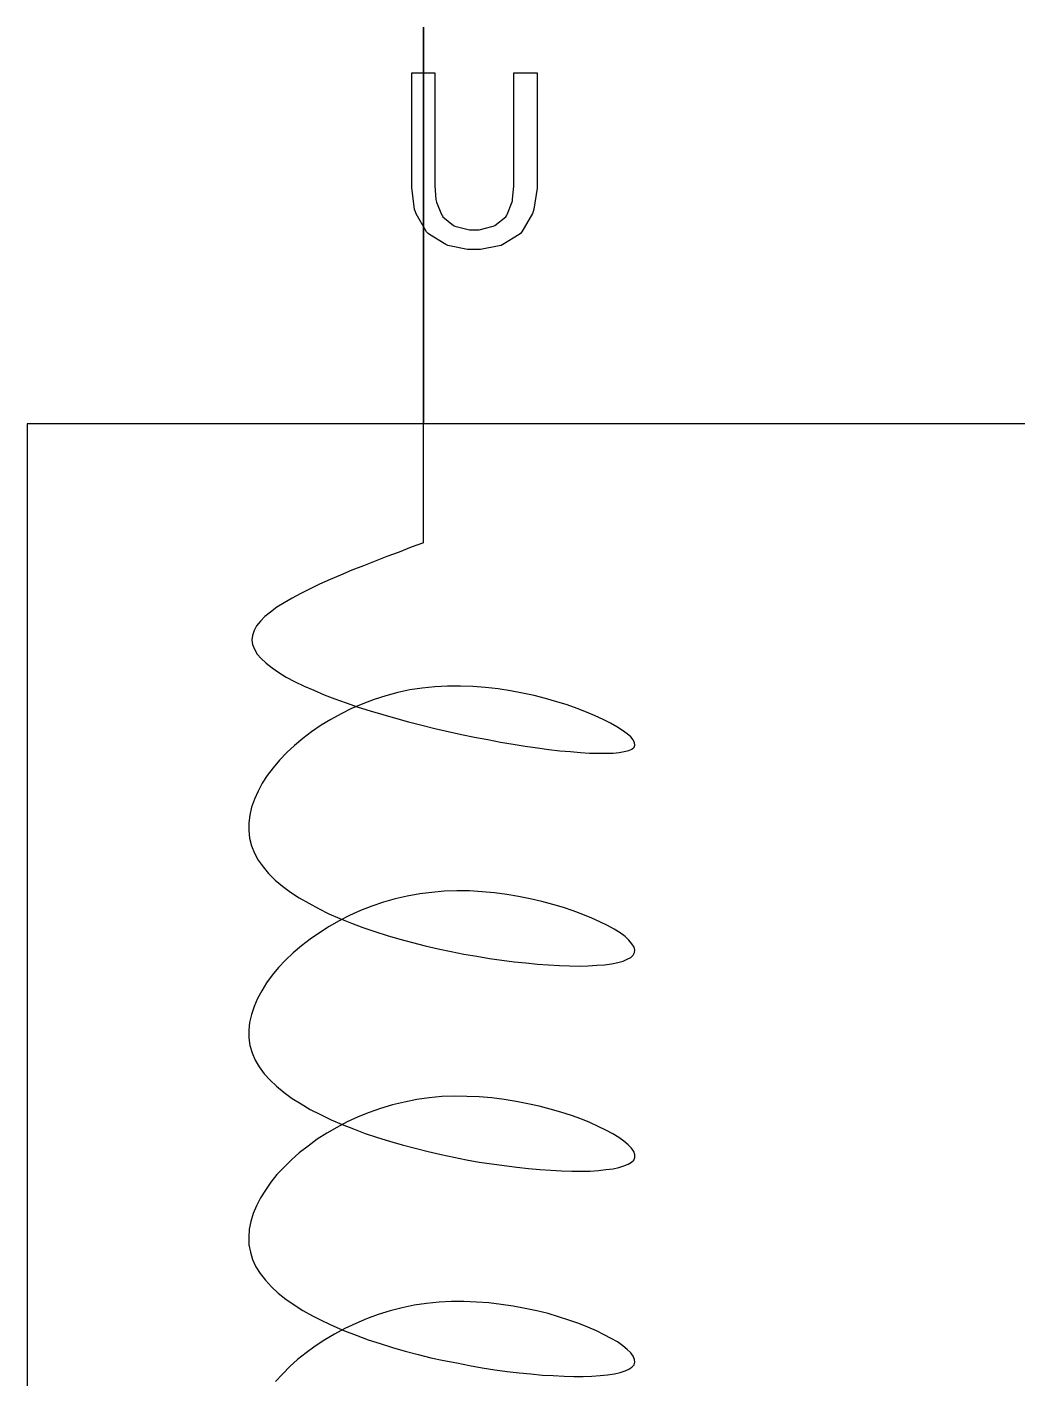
# Model space of a CAD drawing. Header units: millimetres. Extents: x 1974 to 2099, y 1386 to 1555.
# Drawn here: x 2077.5761 to 2077.9191, y 1475.5497 to 1476.0176 of the extents above; entities that cross this region are included whole.
import ezdxf

# ---------------------------------------------------------------- set-up
doc = ezdxf.new("R2010")
doc.units = ezdxf.units.MM
doc.layers.add('TEXTO', color=4, linetype='Continuous')

msp = doc.modelspace()

# ---------------------------------------------------------------- linework, layer by layer
at = {"layer": 'TEXTO', "color": 0}
for p, q in [((2077.71333, 1476.01764), (2077.71333, 1475.88035)), ((2077.71333, 1475.83912), (2077.71333, 1476.01764)), ((2077.70925, 1475.96447), (2077.70925, 1476.00182)), ((2077.70925, 1476.00182), (2077.71721, 1476.00182)), ((2077.71721, 1476.00182), (2077.71721, 1475.96447)), ((2077.74459, 1475.96427), (2077.74459, 1476.00182)), ((2077.74459, 1476.00182), (2077.75262, 1476.00182)), ((2077.75262, 1476.00182), (2077.75262, 1475.96447)), ((2077.70925, 1475.96206), (2077.70925, 1475.96447)), ((2077.71721, 1475.96447), (2077.71721, 1475.96273)), ((2077.71721, 1475.96273), (2077.71763, 1475.95796)), ((2077.74417, 1475.95796), (2077.74459, 1475.96273)), ((2077.74459, 1475.96273), (2077.74459, 1475.96427)), ((2077.75262, 1475.96447), (2077.75262, 1475.96186)), ((2077.71024, 1475.95448), (2077.70925, 1475.96206)), ((2077.75262, 1475.96186), (2077.75149, 1475.95459)), ((2077.71052, 1475.95371), (2077.71024, 1475.95448)), ((2077.71073, 1475.95302), (2077.71052, 1475.95371)), ((2077.71763, 1475.95796), (2077.7177, 1475.95749)), ((2077.7177, 1475.95749), (2077.71784, 1475.95699)), ((2077.71784, 1475.95699), (2077.71953, 1475.95275)), ((2077.74227, 1475.95275), (2077.74396, 1475.95709)), ((2077.74396, 1475.95709), (2077.7441, 1475.95749)), ((2077.7441, 1475.95749), (2077.74417, 1475.95796)), ((2077.75128, 1475.95379), (2077.75107, 1475.95311)), ((2077.75149, 1475.95459), (2077.75128, 1475.95379)), ((2077.71439, 1475.94681), (2077.71073, 1475.95302)), ((2077.71953, 1475.95275), (2077.71988, 1475.95235)), ((2077.71988, 1475.95235), (2077.72002, 1475.95195)), ((2077.72002, 1475.95195), (2077.72375, 1475.94895)), ((2077.72375, 1475.94895), (2077.72418, 1475.94874)), ((2077.72418, 1475.94874), (2077.7246, 1475.94857)), ((2077.73699, 1475.94857), (2077.73748, 1475.94874)), ((2077.73748, 1475.94874), (2077.73797, 1475.94895)), ((2077.73797, 1475.94895), (2077.74178, 1475.95195)), ((2077.74178, 1475.95195), (2077.74206, 1475.95235)), ((2077.74206, 1475.95235), (2077.74227, 1475.95275)), ((2077.75107, 1475.95311), (2077.74741, 1475.94681)), ((2077.71495, 1475.94624), (2077.71439, 1475.94681)), ((2077.71538, 1475.94584), (2077.71495, 1475.94624)), ((2077.72101, 1475.94236), (2077.71538, 1475.94584)), ((2077.7246, 1475.94857), (2077.72924, 1475.9475)), ((2077.72924, 1475.9475), (2077.73093, 1475.9475)), ((2077.73093, 1475.9475), (2077.73255, 1475.9475)), ((2077.73255, 1475.9475), (2077.73699, 1475.94857)), ((2077.74642, 1475.94584), (2077.74079, 1475.94236)), ((2077.74691, 1475.94624), (2077.74642, 1475.94584)), ((2077.74741, 1475.94681), (2077.74691, 1475.94624)), ((2077.72171, 1475.94207), (2077.72101, 1475.94236)), ((2077.72227, 1475.94187), (2077.72171, 1475.94207)), ((2077.72854, 1475.9407), (2077.72227, 1475.94187)), ((2077.73093, 1475.9407), (2077.72854, 1475.9407)), ((2077.73305, 1475.9407), (2077.73093, 1475.9407)), ((2077.73093, 1475.9407), (2077.73093, 1475.9407)), ((2077.73952, 1475.94187), (2077.73305, 1475.9407)), ((2077.74023, 1475.94207), (2077.73952, 1475.94187)), ((2077.74079, 1475.94236), (2077.74023, 1475.94207)), ((2077.57605, 1475.88035), (2077.57605, 1475.33126)), ((2078.39973, 1475.88035), (2077.57605, 1475.88035)), ((2077.71333, 1475.83912), (2077.71333, 1475.88035)), ((2077.70904, 1475.83758), (2077.70489, 1475.83592)), ((2077.71333, 1475.83912), (2077.70904, 1475.83758)), ((2077.69658, 1475.83282), (2077.6925, 1475.83118)), ((2077.70066, 1475.83438), (2077.69658, 1475.83282)), ((2077.70489, 1475.83592), (2077.70066, 1475.83438)), ((2077.68461, 1475.82797), (2077.68095, 1475.82643)), ((2077.68848, 1475.82961), (2077.68461, 1475.82797)), ((2077.6925, 1475.83118), (2077.68848, 1475.82961)), ((2077.67405, 1475.82323), (2077.67088, 1475.82157)), ((2077.67736, 1475.82477), (2077.67405, 1475.82323)), ((2077.68095, 1475.82643), (2077.67736, 1475.82477)), ((2077.66511, 1475.81836), (2077.66258, 1475.81682)), ((2077.66786, 1475.82002), (2077.66511, 1475.81836)), ((2077.67088, 1475.82157), (2077.66786, 1475.82002)), ((2077.65842, 1475.81362), (2077.65687, 1475.81198)), ((2077.66039, 1475.81516), (2077.65842, 1475.81362)), ((2077.66258, 1475.81682), (2077.66039, 1475.81516)), ((2077.65469, 1475.80877), (2077.65406, 1475.80711)), ((2077.65554, 1475.81041), (2077.65469, 1475.80877)), ((2077.65687, 1475.81198), (2077.65554, 1475.81041)), ((2077.65406, 1475.80711), (2077.65385, 1475.80557)), ((2077.65385, 1475.80557), (2077.65406, 1475.80391)), ((2077.65406, 1475.80391), (2077.65476, 1475.80227)), ((2077.65476, 1475.80227), (2077.65575, 1475.80063)), ((2077.65575, 1475.80063), (2077.65708, 1475.79907)), ((2077.65708, 1475.79907), (2077.65884, 1475.79743)), ((2077.65884, 1475.79743), (2077.66089, 1475.79586)), ((2077.66089, 1475.79586), (2077.66321, 1475.79422)), ((2077.66321, 1475.79422), (2077.66581, 1475.79265)), ((2077.66581, 1475.79265), (2077.6687, 1475.79112)), ((2077.6687, 1475.79112), (2077.67194, 1475.78955)), ((2077.67194, 1475.78955), (2077.67532, 1475.78811)), ((2077.67532, 1475.78811), (2077.67891, 1475.78655)), ((2077.67891, 1475.78655), (2077.68257, 1475.78511)), ((2077.68257, 1475.78511), (2077.68658, 1475.78374)), ((2077.69623, 1475.78491), (2077.69228, 1475.78344)), ((2077.70024, 1475.78615), (2077.69623, 1475.78491)), ((2077.70439, 1475.78732), (2077.70024, 1475.78615)), ((2077.70862, 1475.78821), (2077.70439, 1475.78732)), ((2077.71284, 1475.78888), (2077.70862, 1475.78821)), ((2077.71721, 1475.78925), (2077.71284, 1475.78888)), ((2077.72157, 1475.78955), (2077.71721, 1475.78925)), ((2077.72608, 1475.78955), (2077.72157, 1475.78955)), ((2077.73044, 1475.78935), (2077.72608, 1475.78955)), ((2077.73481, 1475.78908), (2077.73044, 1475.78935)), ((2077.73917, 1475.78858), (2077.73481, 1475.78908)), ((2077.74339, 1475.78791), (2077.73917, 1475.78858)), ((2077.74762, 1475.78714), (2077.74339, 1475.78791)), ((2077.75163, 1475.78625), (2077.74762, 1475.78714)), ((2077.75557, 1475.78528), (2077.75163, 1475.78625)), ((2077.75945, 1475.78411), (2077.75557, 1475.78528)), ((2077.68841, 1475.7818), (2077.68475, 1475.77994)), ((2077.68658, 1475.78374), (2077.69067, 1475.78228)), ((2077.69228, 1475.78344), (2077.68841, 1475.7818)), ((2077.69067, 1475.78228), (2077.69489, 1475.78093)), ((2077.69489, 1475.78093), (2077.69918, 1475.77966)), ((2077.76304, 1475.78304), (2077.75945, 1475.78411)), ((2077.76649, 1475.7818), (2077.76304, 1475.78304)), ((2077.76972, 1475.78054), (2077.76649, 1475.7818)), ((2077.77275, 1475.77927), (2077.76972, 1475.78054)), ((2077.67785, 1475.77597), (2077.67454, 1475.77373)), ((2077.68123, 1475.778), (2077.67785, 1475.77597)), ((2077.68475, 1475.77994), (2077.68123, 1475.778)), ((2077.69918, 1475.77966), (2077.70362, 1475.7784)), ((2077.70362, 1475.7784), (2077.70812, 1475.77714)), ((2077.70812, 1475.77714), (2077.7127, 1475.77597)), ((2077.7127, 1475.77597), (2077.71721, 1475.7749)), ((2077.7755, 1475.778), (2077.77275, 1475.77927)), ((2077.77803, 1475.77676), (2077.7755, 1475.778)), ((2077.78028, 1475.7755), (2077.77803, 1475.77676)), ((2077.67152, 1475.77142), (2077.66863, 1475.76898)), ((2077.67454, 1475.77373), (2077.67152, 1475.77142)), ((2077.71721, 1475.7749), (2077.72185, 1475.77383)), ((2077.72185, 1475.77383), (2077.72643, 1475.77276)), ((2077.72643, 1475.77276), (2077.731, 1475.77189)), ((2077.731, 1475.77189), (2077.73558, 1475.77103)), ((2077.73558, 1475.77103), (2077.73995, 1475.77015)), ((2077.78219, 1475.77423), (2077.78028, 1475.7755)), ((2077.7838, 1475.77306), (2077.78219, 1475.77423)), ((2077.78507, 1475.77199), (2077.7838, 1475.77306)), ((2077.78592, 1475.77093), (2077.78507, 1475.77199)), ((2077.78641, 1475.76996), (2077.78592, 1475.77093)), ((2077.66603, 1475.76655), (2077.66349, 1475.76394)), ((2077.66863, 1475.76898), (2077.66603, 1475.76655)), ((2077.73995, 1475.77015), (2077.74431, 1475.76948)), ((2077.74431, 1475.76948), (2077.74853, 1475.76879)), ((2077.74853, 1475.76879), (2077.75276, 1475.76812)), ((2077.75276, 1475.76812), (2077.7567, 1475.76762)), ((2077.7567, 1475.76762), (2077.7605, 1475.76715)), ((2077.7605, 1475.76715), (2077.76416, 1475.76685)), ((2077.76416, 1475.76685), (2077.76761, 1475.76655)), ((2077.76761, 1475.76655), (2077.77078, 1475.76638)), ((2077.77078, 1475.76638), (2077.77381, 1475.76628)), ((2077.77381, 1475.76628), (2077.77648, 1475.76628)), ((2077.77648, 1475.76628), (2077.77895, 1475.76638)), ((2077.77895, 1475.76638), (2077.78106, 1475.76655)), ((2077.78106, 1475.76655), (2077.78282, 1475.76685)), ((2077.78282, 1475.76685), (2077.78437, 1475.76724)), ((2077.78437, 1475.76724), (2077.78542, 1475.76772)), ((2077.78542, 1475.76772), (2077.7862, 1475.76841)), ((2077.7862, 1475.76841), (2077.78648, 1475.76909)), ((2077.78648, 1475.76909), (2077.78641, 1475.76996)), ((2077.66349, 1475.76394), (2077.66124, 1475.76131)), ((2077.6592, 1475.75861), (2077.65744, 1475.7559)), ((2077.66124, 1475.76131), (2077.6592, 1475.75861)), ((2077.65603, 1475.75316), (2077.65476, 1475.75046)), ((2077.65744, 1475.7559), (2077.65603, 1475.75316)), ((2077.65378, 1475.74765), (2077.65321, 1475.74492)), ((2077.65476, 1475.75046), (2077.65378, 1475.74765)), ((2077.65321, 1475.74492), (2077.65279, 1475.74222)), ((2077.65279, 1475.74222), (2077.65279, 1475.73951)), ((2077.65279, 1475.73951), (2077.65307, 1475.73687)), ((2077.65307, 1475.73687), (2077.65378, 1475.73427)), ((2077.65378, 1475.73427), (2077.65476, 1475.73174)), ((2077.65476, 1475.73174), (2077.6561, 1475.7293)), ((2077.6561, 1475.7293), (2077.65779, 1475.72699)), ((2077.65779, 1475.72699), (2077.65969, 1475.72465)), ((2077.65969, 1475.72465), (2077.66194, 1475.72242)), ((2077.66194, 1475.72242), (2077.66448, 1475.72028)), ((2077.66448, 1475.72028), (2077.66722, 1475.71825)), ((2077.66722, 1475.71825), (2077.67025, 1475.71631)), ((2077.67025, 1475.71631), (2077.67356, 1475.71437)), ((2077.69947, 1475.71475), (2077.69545, 1475.7134)), ((2077.70355, 1475.71592), (2077.69947, 1475.71475)), ((2077.7077, 1475.71688), (2077.70355, 1475.71592)), ((2077.712, 1475.71768), (2077.7077, 1475.71688)), ((2077.71622, 1475.71815), (2077.712, 1475.71768)), ((2077.72051, 1475.71855), (2077.71622, 1475.71815)), ((2077.72488, 1475.71865), (2077.72051, 1475.71855)), ((2077.72924, 1475.71865), (2077.72488, 1475.71865)), ((2077.73361, 1475.71835), (2077.72924, 1475.71865)), ((2077.7379, 1475.71795), (2077.73361, 1475.71835)), ((2077.74213, 1475.71738), (2077.7379, 1475.71795)), ((2077.74621, 1475.71671), (2077.74213, 1475.71738)), ((2077.75029, 1475.71592), (2077.74621, 1475.71671)), ((2077.75431, 1475.71504), (2077.75029, 1475.71592)), ((2077.75804, 1475.71397), (2077.75431, 1475.71504)), ((2077.67356, 1475.71437), (2077.67694, 1475.71254)), ((2077.67694, 1475.71254), (2077.68053, 1475.71077)), ((2077.68053, 1475.71077), (2077.68433, 1475.70914)), ((2077.68771, 1475.7101), (2077.68412, 1475.70826)), ((2077.69151, 1475.71184), (2077.68771, 1475.7101)), ((2077.69545, 1475.7134), (2077.69151, 1475.71184)), ((2077.76177, 1475.71291), (2077.75804, 1475.71397)), ((2077.76515, 1475.71174), (2077.76177, 1475.71291)), ((2077.76846, 1475.7105), (2077.76515, 1475.71174)), ((2077.77155, 1475.70924), (2077.76846, 1475.7105)), ((2077.68067, 1475.70633), (2077.67729, 1475.70419)), ((2077.68412, 1475.70826), (2077.68067, 1475.70633)), ((2077.68433, 1475.70914), (2077.68834, 1475.7075)), ((2077.68834, 1475.7075), (2077.69228, 1475.70603)), ((2077.69228, 1475.70603), (2077.69644, 1475.70456)), ((2077.77437, 1475.70797), (2077.77155, 1475.70924)), ((2077.77698, 1475.7067), (2077.77437, 1475.70797)), ((2077.7793, 1475.70536), (2077.77698, 1475.7067)), ((2077.67405, 1475.70196), (2077.67102, 1475.69962)), ((2077.67729, 1475.70419), (2077.67405, 1475.70196)), ((2077.69644, 1475.70456), (2077.70073, 1475.70322)), ((2077.70073, 1475.70322), (2077.7051, 1475.70196)), ((2077.7051, 1475.70196), (2077.70946, 1475.70079)), ((2077.70946, 1475.70079), (2077.7139, 1475.69962)), ((2077.78134, 1475.70409), (2077.7793, 1475.70536)), ((2077.7831, 1475.70282), (2077.78134, 1475.70409)), ((2077.78444, 1475.70156), (2077.7831, 1475.70282)), ((2077.78549, 1475.70039), (2077.78444, 1475.70156)), ((2077.66821, 1475.69719), (2077.66553, 1475.69468)), ((2077.67102, 1475.69962), (2077.66821, 1475.69719)), ((2077.7139, 1475.69962), (2077.7184, 1475.69856)), ((2077.7184, 1475.69856), (2077.72284, 1475.69768)), ((2077.72284, 1475.69768), (2077.72727, 1475.69682)), ((2077.72727, 1475.69682), (2077.73178, 1475.69604)), ((2077.73178, 1475.69604), (2077.73614, 1475.69525)), ((2077.78514, 1475.69565), (2077.78592, 1475.69642)), ((2077.7862, 1475.69922), (2077.78549, 1475.70039)), ((2077.78592, 1475.69642), (2077.78641, 1475.69729)), ((2077.78648, 1475.69818), (2077.7862, 1475.69922)), ((2077.78641, 1475.69729), (2077.78648, 1475.69818)), ((2077.66307, 1475.69215), (2077.66096, 1475.68944)), ((2077.66553, 1475.69468), (2077.66307, 1475.69215)), ((2077.73614, 1475.69525), (2077.74044, 1475.69468)), ((2077.74044, 1475.69468), (2077.74466, 1475.69409)), ((2077.74466, 1475.69409), (2077.74875, 1475.69371)), ((2077.74875, 1475.69371), (2077.75276, 1475.69331)), ((2077.75276, 1475.69331), (2077.75663, 1475.69302)), ((2077.75663, 1475.69302), (2077.76036, 1475.69284)), ((2077.76036, 1475.69284), (2077.76388, 1475.69274)), ((2077.76388, 1475.69274), (2077.76726, 1475.69264)), ((2077.76726, 1475.69264), (2077.77036, 1475.69274)), ((2077.77036, 1475.69274), (2077.77331, 1475.69294)), ((2077.77331, 1475.69294), (2077.77599, 1475.69311)), ((2077.77599, 1475.69311), (2077.77845, 1475.69341)), ((2077.77845, 1475.69341), (2077.78057, 1475.69391)), ((2077.78057, 1475.69391), (2077.7824, 1475.69438)), ((2077.7824, 1475.69438), (2077.78387, 1475.69498)), ((2077.78387, 1475.69498), (2077.78514, 1475.69565)), ((2077.65891, 1475.68681), (2077.6573, 1475.6841)), ((2077.66096, 1475.68944), (2077.65891, 1475.68681)), ((2077.6573, 1475.6841), (2077.65582, 1475.68139)), ((2077.65469, 1475.67866), (2077.65371, 1475.67585)), ((2077.65582, 1475.68139), (2077.65469, 1475.67866)), ((2077.65307, 1475.67315), (2077.65279, 1475.67042)), ((2077.65371, 1475.67585), (2077.65307, 1475.67315)), ((2077.65279, 1475.67042), (2077.65286, 1475.6678)), ((2077.65286, 1475.6678), (2077.65321, 1475.66517)), ((2077.65321, 1475.66517), (2077.65399, 1475.66267)), ((2077.65399, 1475.66267), (2077.65504, 1475.66013)), ((2077.65504, 1475.66013), (2077.65638, 1475.65772)), ((2077.65638, 1475.65772), (2077.65814, 1475.65539)), ((2077.65814, 1475.65539), (2077.66018, 1475.65315)), ((2077.66018, 1475.65315), (2077.66243, 1475.65102)), ((2077.66243, 1475.65102), (2077.66504, 1475.64888)), ((2077.66504, 1475.64888), (2077.66786, 1475.64685)), ((2077.66786, 1475.64685), (2077.67095, 1475.64491)), ((2077.67095, 1475.64491), (2077.67412, 1475.64297)), ((2077.70256, 1475.64461), (2077.69848, 1475.64334)), ((2077.70672, 1475.64558), (2077.70256, 1475.64461)), ((2077.71101, 1475.64645), (2077.70672, 1475.64558)), ((2077.71531, 1475.64704), (2077.71101, 1475.64645)), ((2077.71967, 1475.64745), (2077.71531, 1475.64704)), ((2077.72389, 1475.64761), (2077.71967, 1475.64745)), ((2077.72826, 1475.64752), (2077.72389, 1475.64761)), ((2077.73262, 1475.64734), (2077.72826, 1475.64752)), ((2077.73692, 1475.64704), (2077.73262, 1475.64734)), ((2077.74121, 1475.64645), (2077.73692, 1475.64704)), ((2077.74537, 1475.64578), (2077.74121, 1475.64645)), ((2077.74945, 1475.64501), (2077.74537, 1475.64578)), ((2077.75339, 1475.64414), (2077.74945, 1475.64501)), ((2077.67412, 1475.64297), (2077.67764, 1475.64124)), ((2077.67764, 1475.64124), (2077.6813, 1475.63947)), ((2077.69074, 1475.64044), (2077.68693, 1475.6387)), ((2077.69454, 1475.642), (2077.69074, 1475.64044)), ((2077.69848, 1475.64334), (2077.69454, 1475.642)), ((2077.75719, 1475.64317), (2077.75339, 1475.64414)), ((2077.76085, 1475.6421), (2077.75719, 1475.64317)), ((2077.76451, 1475.64093), (2077.76085, 1475.6421)), ((2077.76775, 1475.63976), (2077.76451, 1475.64093)), ((2077.68334, 1475.63677), (2077.67989, 1475.63482)), ((2077.6813, 1475.63947), (2077.6851, 1475.63783)), ((2077.68693, 1475.6387), (2077.68334, 1475.63677)), ((2077.6851, 1475.63783), (2077.68905, 1475.63627)), ((2077.68905, 1475.63627), (2077.69313, 1475.63472)), ((2077.77085, 1475.6385), (2077.76775, 1475.63976)), ((2077.77381, 1475.63713), (2077.77085, 1475.6385)), ((2077.77641, 1475.63589), (2077.77381, 1475.63713)), ((2077.77881, 1475.63453), (2077.77641, 1475.63589)), ((2077.67651, 1475.63269), (2077.67342, 1475.63035)), ((2077.67989, 1475.63482), (2077.67651, 1475.63269)), ((2077.69313, 1475.63472), (2077.69735, 1475.63336)), ((2077.69735, 1475.63336), (2077.70158, 1475.63199)), ((2077.70158, 1475.63199), (2077.70594, 1475.63075)), ((2077.70594, 1475.63075), (2077.71045, 1475.62958)), ((2077.78099, 1475.63326), (2077.77881, 1475.63453)), ((2077.78268, 1475.63199), (2077.78099, 1475.63326)), ((2077.78416, 1475.63075), (2077.78268, 1475.63199)), ((2077.78528, 1475.62958), (2077.78416, 1475.63075)), ((2077.67032, 1475.62802), (2077.66757, 1475.62561)), ((2077.67342, 1475.63035), (2077.67032, 1475.62802)), ((2077.71045, 1475.62958), (2077.71488, 1475.62842)), ((2077.71488, 1475.62842), (2077.71939, 1475.62745)), ((2077.71939, 1475.62745), (2077.72382, 1475.62648)), ((2077.72382, 1475.62648), (2077.72819, 1475.62561)), ((2077.78613, 1475.62842), (2077.78528, 1475.62958)), ((2077.78648, 1475.62735), (2077.78613, 1475.62842)), ((2077.78613, 1475.62551), (2077.78648, 1475.62638)), ((2077.78648, 1475.62638), (2077.78648, 1475.62735)), ((2077.66504, 1475.62308), (2077.66258, 1475.62047)), ((2077.66757, 1475.62561), (2077.66504, 1475.62308)), ((2077.72819, 1475.62561), (2077.73262, 1475.62482)), ((2077.73262, 1475.62482), (2077.73699, 1475.62414)), ((2077.73699, 1475.62414), (2077.74128, 1475.62357)), ((2077.74128, 1475.62357), (2077.74558, 1475.62308)), ((2077.74558, 1475.62308), (2077.74966, 1475.62261)), ((2077.74966, 1475.62261), (2077.7536, 1475.62221)), ((2077.7536, 1475.62221), (2077.7574, 1475.62201)), ((2077.7574, 1475.62201), (2077.76107, 1475.62181)), ((2077.76107, 1475.62181), (2077.76466, 1475.62171)), ((2077.76466, 1475.62171), (2077.76796, 1475.62171)), ((2077.76796, 1475.62171), (2077.77106, 1475.62171)), ((2077.77106, 1475.62171), (2077.77388, 1475.62191)), ((2077.77388, 1475.62191), (2077.77648, 1475.62221)), ((2077.77648, 1475.62221), (2077.77895, 1475.62251)), ((2077.77895, 1475.62251), (2077.78099, 1475.62298)), ((2077.78099, 1475.62298), (2077.78268, 1475.62347)), ((2077.78268, 1475.62347), (2077.78416, 1475.62404)), ((2077.78416, 1475.62404), (2077.78528, 1475.62472)), ((2077.78528, 1475.62472), (2077.78613, 1475.62551)), ((2077.66046, 1475.61783), (2077.65856, 1475.61513)), ((2077.66258, 1475.62047), (2077.66046, 1475.61783)), ((2077.65687, 1475.6124), (2077.65554, 1475.60969)), ((2077.65856, 1475.61513), (2077.65687, 1475.6124)), ((2077.65554, 1475.60969), (2077.65434, 1475.60699)), ((2077.65356, 1475.60425), (2077.653, 1475.60154)), ((2077.65434, 1475.60699), (2077.65356, 1475.60425)), ((2077.653, 1475.60154), (2077.65279, 1475.59884)), ((2077.65279, 1475.59884), (2077.65286, 1475.59621)), ((2077.65286, 1475.59621), (2077.65342, 1475.5936)), ((2077.65342, 1475.5936), (2077.65413, 1475.59106)), ((2077.65413, 1475.59106), (2077.65525, 1475.58853)), ((2077.65525, 1475.58853), (2077.6568, 1475.58623)), ((2077.6568, 1475.58623), (2077.65856, 1475.58389)), ((2077.65856, 1475.58389), (2077.66067, 1475.58165)), ((2077.66067, 1475.58165), (2077.663, 1475.57942)), ((2077.663, 1475.57942), (2077.6656, 1475.57738)), ((2077.6656, 1475.57738), (2077.66849, 1475.57534)), ((2077.66849, 1475.57534), (2077.67159, 1475.57341)), ((2077.70587, 1475.57438), (2077.70172, 1475.57331)), ((2077.71003, 1475.57524), (2077.70587, 1475.57438)), ((2077.71432, 1475.57584), (2077.71003, 1475.57524)), ((2077.71868, 1475.57631), (2077.71432, 1475.57584)), ((2077.72298, 1475.57651), (2077.71868, 1475.57631)), ((2077.72727, 1475.57651), (2077.72298, 1475.57651)), ((2077.73164, 1475.57631), (2077.72727, 1475.57651)), ((2077.73593, 1475.57604), (2077.73164, 1475.57631)), ((2077.74023, 1475.57555), (2077.73593, 1475.57604)), ((2077.74438, 1475.57497), (2077.74023, 1475.57555)), ((2077.74853, 1475.57418), (2077.74438, 1475.57497)), ((2077.67159, 1475.57341), (2077.6749, 1475.57157)), ((2077.6749, 1475.57157), (2077.67856, 1475.56973)), ((2077.67856, 1475.56973), (2077.68222, 1475.56807)), ((2077.69362, 1475.5706), (2077.68989, 1475.56894)), ((2077.69763, 1475.57204), (2077.69362, 1475.5706)), ((2077.70172, 1475.57331), (2077.69763, 1475.57204)), ((2077.75255, 1475.57331), (2077.74853, 1475.57418)), ((2077.75642, 1475.57234), (2077.75255, 1475.57331)), ((2077.76008, 1475.57127), (2077.75642, 1475.57234)), ((2077.76367, 1475.5701), (2077.76008, 1475.57127)), ((2077.76712, 1475.56894), (2077.76367, 1475.5701)), ((2077.6825, 1475.56526), (2077.67912, 1475.56323)), ((2077.68222, 1475.56807), (2077.68595, 1475.56643)), ((2077.68609, 1475.5672), (2077.6825, 1475.56526)), ((2077.68595, 1475.56643), (2077.68996, 1475.56487)), ((2077.68989, 1475.56894), (2077.68609, 1475.5672)), ((2077.77022, 1475.5677), (2077.76712, 1475.56894)), ((2077.77317, 1475.56643), (2077.77022, 1475.5677)), ((2077.77585, 1475.56506), (2077.77317, 1475.56643)), ((2077.77831, 1475.5638), (2077.77585, 1475.56506)), ((2077.67581, 1475.56109), (2077.67271, 1475.55876)), ((2077.67912, 1475.56323), (2077.67581, 1475.56109)), ((2077.68996, 1475.56487), (2077.69411, 1475.56332)), ((2077.69411, 1475.56332), (2077.69827, 1475.56196)), ((2077.69827, 1475.56196), (2077.70256, 1475.56059)), ((2077.70256, 1475.56059), (2077.70693, 1475.55935)), ((2077.7805, 1475.56256), (2077.77831, 1475.5638)), ((2077.78233, 1475.56119), (2077.7805, 1475.56256)), ((2077.78387, 1475.55992), (2077.78233, 1475.56119)), ((2077.66969, 1475.55642), (2077.66701, 1475.55401)), ((2077.67271, 1475.55876), (2077.66969, 1475.55642)), ((2077.70693, 1475.55935), (2077.71143, 1475.55819)), ((2077.71143, 1475.55819), (2077.71587, 1475.55711)), ((2077.71587, 1475.55711), (2077.7203, 1475.55614)), ((2077.7203, 1475.55614), (2077.72481, 1475.55528)), ((2077.78514, 1475.55876), (2077.78387, 1475.55992)), ((2077.78592, 1475.55759), (2077.78514, 1475.55876)), ((2077.78641, 1475.55652), (2077.78592, 1475.55759)), ((2077.78648, 1475.55555), (2077.78641, 1475.55652)), ((2077.66448, 1475.55138), (2077.66208, 1475.54887)), ((2077.66701, 1475.55401), (2077.66448, 1475.55138)), ((2077.72481, 1475.55528), (2077.72924, 1475.55438)), ((2077.72924, 1475.55438), (2077.73361, 1475.55362)), ((2077.73361, 1475.55362), (2077.73797, 1475.55294)), ((2077.73797, 1475.55294), (2077.74227, 1475.55235)), ((2077.74227, 1475.55235), (2077.74642, 1475.55188)), ((2077.74642, 1475.55188), (2077.75051, 1475.55148)), ((2077.75051, 1475.55148), (2077.75445, 1475.5511)), ((2077.75445, 1475.5511), (2077.75825, 1475.55091)), ((2077.77444, 1475.55091), (2077.77705, 1475.5512)), ((2077.77705, 1475.5512), (2077.77944, 1475.55157)), ((2077.77944, 1475.55157), (2077.78134, 1475.55198)), ((2077.78134, 1475.55198), (2077.7831, 1475.55255)), ((2077.7831, 1475.55255), (2077.78444, 1475.55314)), ((2077.78444, 1475.55314), (2077.78549, 1475.55381)), ((2077.78549, 1475.55381), (2077.7862, 1475.55468)), ((2077.7862, 1475.55468), (2077.78648, 1475.55555)), ((2077.75825, 1475.55091), (2077.76198, 1475.55071)), ((2077.76198, 1475.55071), (2077.76536, 1475.55061)), ((2077.76536, 1475.55061), (2077.7686, 1475.55061)), ((2077.7686, 1475.55061), (2077.77163, 1475.55071)), ((2077.77163, 1475.55071), (2077.77444, 1475.55091))]:
    msp.add_line(p, q, dxfattribs=at)

doc.saveas('drawing.dxf')
